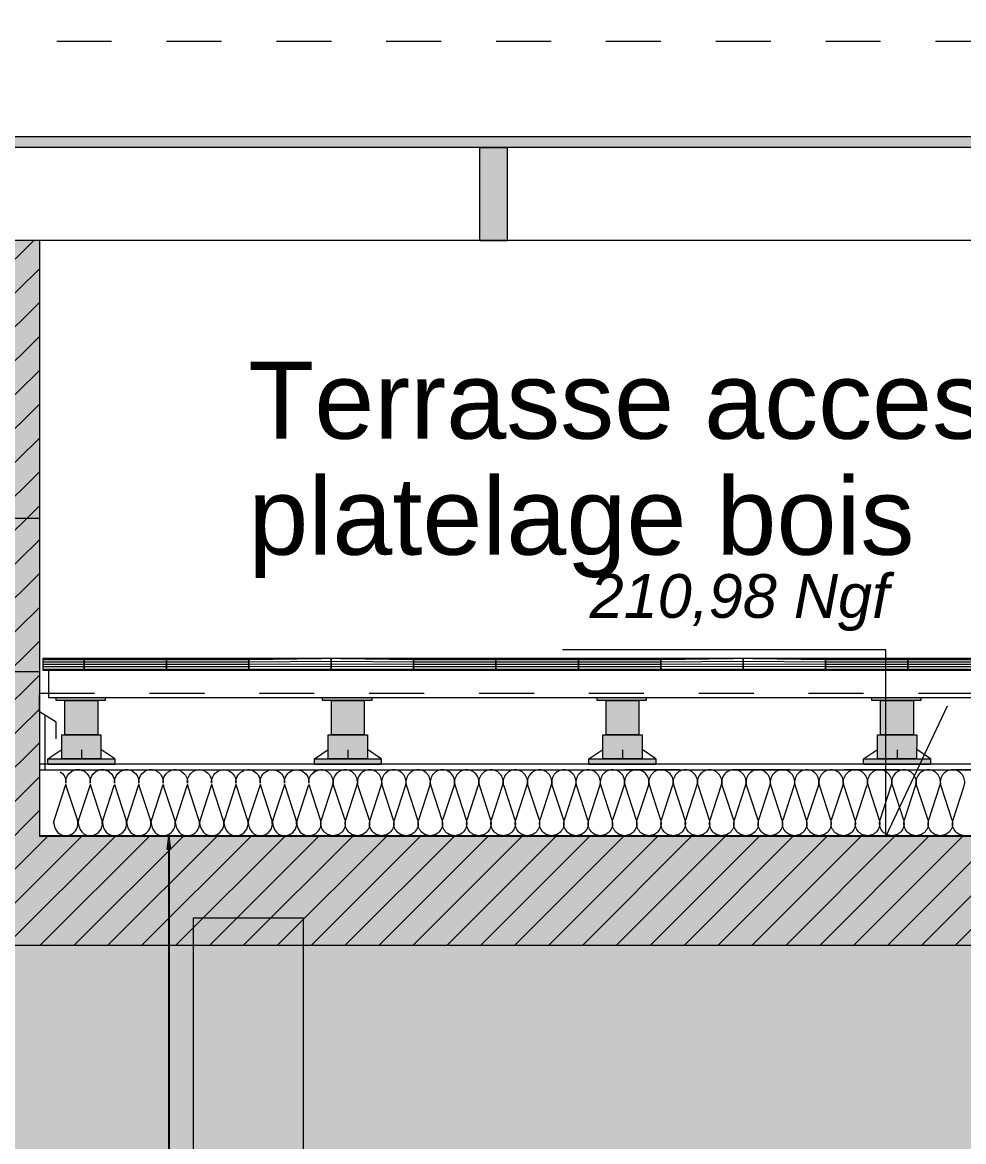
# Model space of a CAD drawing. Header units: metres. Extents: x 1838950 to 1842843, y 5171318 to 5174224.
# Drawn here: x 1840985.474 to 1840987.188, y 5171431.524 to 5171433.564 of the extents above; entities that cross this region are included whole.
import ezdxf

# ---------------------------------------------------------------- set-up
doc = ezdxf.new("R2010")
doc.units = ezdxf.units.M
doc.header["$LTSCALE"] = 0.0254
doc.header["$PDMODE"] = 1
doc.header["$PDSIZE"] = -2
for name, pattern in [('AXES', [2, 1.25, -0.25, 0.25, -0.25]), ('CACHE', [0.375, 0.25, -0.125]), ('ISO-02', [0.75, 0.6, -0.15])]:
    doc.linetypes.add(name, pattern=pattern)
doc.layers.get('0').update_dxf_attribs({"lineweight": 18})
doc.layers.get('DEFPOINTS').update_dxf_attribs({"lineweight": 18})
for name, color, linetype, lineweight, true_color in [('01_cote_gen', 4, 'Continuous', 18, 0x00ffff), ('01_hach', 1, 'CACHE', 18, 0xff0000), ('01_texte', 230, 'Continuous', 18, 0xff007f), ('01_tram_axes', 1, 'AXES', 18, 0xff0000)]:
    doc.layers.add(name, color=color, linetype=linetype, lineweight=lineweight, true_color=true_color)
for name, color, linetype, lineweight in [('01_murs_coup', 7, 'Continuous', 18), ('B BATI-GO-coupÈ_Hatch', 7, 'Continuous', 5), ('B BATI-GO-coupé', 7, 'Continuous', 35), ('B BATI-GO-vu', 7, 'Continuous', 5), ('B BATI-isolation', 7, 'Continuous', 5), ('B GÈnÈral_Hatch', 7, 'Continuous', 5), ('B Général', 7, 'Continuous', 5), ('B-BATI _ GO coupé', 7, 'Continuous', 35), ('B-BATI _ terrasses', 7, 'Continuous', 18), ('B-BATI _ terrasses_Hatch', 7, 'Continuous', 5), ('C ANNOTATIONS-cotation', 7, 'Continuous', 5), ('C ANNOTATIONS-texte', 7, 'Continuous', 5), ('Général', 7, 'Continuous', 5)]:
    doc.layers.add(name, color=color, linetype=linetype, lineweight=lineweight)
doc.styles.add('Arial', font='arial.ttf')
doc.styles.add('Arial (italic)', font='')
doc.styles.get('Arial (italic)').set_extended_font_data('Arial', italic=True)
doc.dimstyles.new('100é', dxfattribs={"dimtxt": 302.065972222221, "dimasz": 0.0001240234375, "dimexe": 0, "dimexo": 2.499999999999999e-06, "dimgap": 1e-07, "dimtad": 1, "dimzin": 3, "dimtxsty": 'Arial', "dimblk": 'VW_FILLEDARROW-2', "dimblk1": 'VW_FILLEDARROW-2', "dimblk2": 'VW_FILLEDARROW-2', "dimcen": 0, "dimdle": 1e-06, "dimazin": 0, "dimtfac": 1, "dimtix": 1, "dimtmove": 0, "dimatfit": 0, "dimldrblk": 'VW_FILLEDARROW-2', "dimfxl": 1, "dimfrac": 2, "dimtolj": 1, "dimtzin": 3, "dimarcsym": 0})
doc.dimstyles.new('EXE-COT-33', dxfattribs={"dimtxt": 302.065972222221, "dimasz": 0.00013797607421875, "dimexe": 1e-08, "dimexo": 8e-09, "dimgap": 5e-08, "dimtad": 1, "dimzin": 3, "dimtxsty": 'Arial', "dimblk": 'VW_FILLEDARROW-1', "dimblk1": 'VW_FILLEDARROW-1', "dimblk2": 'VW_FILLEDARROW-1', "dimcen": 0, "dimazin": 0, "dimtfac": 1, "dimtix": 1, "dimtmove": 0, "dimatfit": 0, "dimldrblk": 'VW_FILLEDARROW-1', "dimfxl": 1, "dimfrac": 2, "dimtolj": 1, "dimtzin": 3, "dimarcsym": 0})
pattern_1 = [(0, (0.005291666661738418, -0.00705555555637693), (0.003527777774492279, -0.004409722221811535), [])]

# ---------------------------------------------------------------- blocks, each defined once
blk = doc.blocks.new('Groupe-397-1-4')
at = {"layer": 'B Général', "linetype": 'Continuous', "lineweight": 0, "true_color": 0x808080}
blk.add_hatch(color=8, dxfattribs=at).paths.add_polyline_path([(77.58484212868782, -58.64995336934717), (84.18487662373452, -58.64995336934717), (84.18487662373452, -58.66995336934718), (77.58484212868782, -58.66995336934718)])
at = {"layer": 'B Général', "linetype": 'Continuous', "lineweight": 0, "true_color": 0xaaaaaa}
blk.add_hatch(color=253, dxfattribs=at).paths.add_polyline_path([(81.98618724996288, -58.66996028593204), (82.03618724996288, -58.66996028593204), (82.03618724996288, -58.83996028593204), (81.98618724996288, -58.83996028593204)])
at = {"layer": 'B Général', "color": 7, "linetype": 'Continuous', "lineweight": 5, "flags": 128}
for points in [[(77.58484212868782, -58.64995336934717), (84.18487662373452, -58.64995336934717), (84.18487662373452, -58.66995336934718), (77.58484212868782, -58.66995336934718)], [(81.98618724996288, -58.66996028593204), (82.03618724996288, -58.66996028593204), (82.03618724996288, -58.83996028593204), (81.98618724996288, -58.83996028593204)]]:
    blk.add_lwpolyline(points, close=True, dxfattribs=at)
blk = doc.blocks.new('VW_FILLEDARROW-2')
at = {"linetype": 'Continuous', "lineweight": 0, "transparency": 16777216}
blk.add_hatch(color=0, dxfattribs=at).paths.add_polyline_path([(-1, 0.1227845609029044), (0, 0), (-1, -0.1227845609029047)])
at = {"color": 0, "lineweight": 20, "transparency": 16777216, "flags": 128}
blk.add_lwpolyline([(-1, 0.1227845609029044), (0, 0), (-1, -0.1227845609029047)], close=True, dxfattribs=at)
blk = doc.blocks.new('*D1676')
at = {"layer": 'C ANNOTATIONS-cotation', "color": 0, "linetype": 'Continuous', "lineweight": -2, "transparency": 16777216}
for p, q in [((1840987.045744861, 5171432.081215637), (1840985.740898739, 5171432.081215637)), ((1840985.740898739, 5171432.05641095), (1840985.740898739, 5171429.226756653)), ((1840986.920896238, 5171429.201951966), (1840985.740898739, 5171429.201951966))]:
    blk.add_line(p, q, dxfattribs=at)
at = {"layer": 'DEFPOINTS', "color": 0, "linetype": 'Continuous', "transparency": 16777216}
for p in [(1840987.045747361, 5171432.081215637), (1840985.740898739, 5171429.201951966), (1840986.920898738, 5171429.201951966)]:
    blk.add_point(p, dxfattribs=at)
at = {"layer": 'C ANNOTATIONS-cotation', "color": 0, "linetype": 'Continuous', "lineweight": -2, "transparency": 16777216, "xscale": 0.0248046875, "yscale": 0.0248046875, "zscale": 0.0248046875}
for p, rotation in [((1840985.740898739, 5171432.081215637), 90), ((1840985.740898739, 5171429.201951966), 270)]:
    blk.add_blockref('VW_FILLEDARROW-2', p, dxfattribs=dict(at, rotation=rotation))
at = {"layer": 'C ANNOTATIONS-cotation', "color": 0, "linetype": 'Continuous', "lineweight": 5, "transparency": 16777216, "insert": (1840985.674542531, 5171430.6415838), "char_height": 0.09377775410353535, "attachment_point": 5, "rotation": 90, "style": 'Arial'}
blk.add_mtext('\\A1;2,88', dxfattribs=at)
blk = doc.blocks.new('Groupe-869-1-4')
at = {"layer": 'B-BATI _ terrasses_Hatch', "linetype": 'Continuous', "lineweight": 0, "true_color": 0xffffff}
for points in [[(82.69991006202787, -59.67235216697661), (82.78936522702575, -59.67235216697661), (82.78936522702575, -59.67739109161886), (82.69991006202787, -59.67739109161886), (82.69991006202787, -59.67235216697661)], [(82.7159891964434, -59.67739109161886), (82.77562597310863, -59.67739109161886), (82.77562597310919, -59.74003777000142), (82.71598919644393, -59.74003777000142), (82.7159891964434, -59.67739109161886)], [(82.71002550118465, -59.74003777000142), (82.78155391537544, -59.74003777000142), (82.7815181978108, -59.78405751194523), (82.70999026992516, -59.78405751194523), (82.71002550118465, -59.74003777000142)], [(82.68499487681721, -59.78405751194524), (82.80662029273587, -59.78405751194524), (82.80662029273587, -59.79413536123685), (82.68499487681727, -59.79413536123685), (82.68499487681721, -59.78405751194524)]]:
    blk.add_hatch(color=7, dxfattribs=at).paths.add_polyline_path(points)
at = {"layer": 'B-BATI _ GO coupé', "lineweight": 5}
for p, q in [((82.68499487681721, -59.78405751194523), (82.71000169253058, -59.76705824541496)), ((82.74579602582625, -59.76770649833078), (82.74580758477654, -59.78345394275521)), ((82.80662029276556, -59.78405751194523), (82.78156534527771, -59.76710757090393))]:
    blk.add_line(p, q, dxfattribs=at)
at = {"layer": 'B-BATI _ terrasses', "color": 7, "lineweight": 5, "flags": 128}
for points in [[(82.69991006202787, -59.67235216697661), (82.78936522702575, -59.67235216697661), (82.78936522702575, -59.67739109161886), (82.69991006202787, -59.67739109161886)], [(82.7159891964434, -59.67739109161886), (82.77562597310863, -59.67739109161886), (82.77562597310916, -59.74003777000142), (82.71598919644393, -59.74003777000142)], [(82.71002550118463, -59.74003777000142), (82.78155391537544, -59.74003777000142), (82.7815181978108, -59.78405751194523), (82.70999026992516, -59.78405751194523)], [(82.68499487681721, -59.78405751194523), (82.80662029273587, -59.78405751194523), (82.80662029273587, -59.79413536123684), (82.68499487681727, -59.79413536123684)]]:
    blk.add_lwpolyline(points, close=True, dxfattribs=at)
blk = doc.blocks.new('Groupe-870-1-4')
at = {"layer": 'B-BATI _ terrasses_Hatch', "linetype": 'Continuous', "lineweight": 0, "true_color": 0xffffff}
for points in [[(82.19990240223974, -59.67235216697661), (82.28935756723766, -59.67235216697661), (82.28935756723766, -59.67739109161886), (82.19990240223974, -59.67739109161886), (82.19990240223974, -59.67235216697661)], [(82.21598153665525, -59.67739109161886), (82.27561831332048, -59.67739109161886), (82.27561831332102, -59.74003777000142), (82.21598153665578, -59.74003777000142), (82.21598153665525, -59.67739109161886)], [(82.21001784139654, -59.74003777000143), (82.28154625558733, -59.74003777000143), (82.28151053802269, -59.78405751194524), (82.20998261013706, -59.78405751194524), (82.21001784139654, -59.74003777000143)], [(82.18498721702909, -59.78405751194521), (82.30661263294775, -59.78405751194521), (82.30661263294775, -59.79413536123683), (82.18498721702915, -59.79413536123683), (82.18498721702909, -59.78405751194521)]]:
    blk.add_hatch(color=7, dxfattribs=at).paths.add_polyline_path(points)
at = {"layer": 'B-BATI _ GO coupé', "lineweight": 5}
for p, q in [((82.18498721702909, -59.78405751194523), (82.20999403274246, -59.76705824541496)), ((82.24578836603811, -59.76770649833078), (82.24579992498842, -59.78345394275521)), ((82.30661263297743, -59.78405751194523), (82.28155768548959, -59.76710757090393))]:
    blk.add_line(p, q, dxfattribs=at)
at = {"layer": 'B-BATI _ terrasses', "color": 7, "lineweight": 5, "flags": 128}
for points in [[(82.19990240223973, -59.67235216697661), (82.28935756723763, -59.67235216697661), (82.28935756723763, -59.67739109161886), (82.19990240223973, -59.67739109161886)], [(82.21598153665528, -59.67739109161886), (82.2756183133205, -59.67739109161886), (82.27561831332103, -59.74003777000142), (82.2159815366558, -59.74003777000142)], [(82.2100178413965, -59.74003777000142), (82.28154625558732, -59.74003777000142), (82.28151053802267, -59.78405751194523), (82.20998261013703, -59.78405751194523)], [(82.18498721702909, -59.78405751194523), (82.30661263294775, -59.78405751194523), (82.30661263294775, -59.79413536123684), (82.18498721702915, -59.79413536123684)]]:
    blk.add_lwpolyline(points, close=True, dxfattribs=at)
blk = doc.blocks.new('Groupe-871-1-4')
at = {"layer": 'B-BATI _ terrasses_Hatch', "linetype": 'Continuous', "lineweight": 0, "true_color": 0xffffff}
for points in [[(81.69989474245159, -59.67235216697661), (81.78934990744949, -59.67235216697661), (81.78934990744949, -59.67739109161886), (81.69989474245159, -59.67739109161886), (81.69989474245159, -59.67235216697661)], [(81.71597387686715, -59.67739109161886), (81.77561065353238, -59.67739109161886), (81.77561065353292, -59.74003777000142), (81.71597387686768, -59.74003777000142), (81.71597387686715, -59.67739109161886)], [(81.7100101816084, -59.74003777000142), (81.78153859579919, -59.74003777000142), (81.78150287823456, -59.78405751194523), (81.7099749503489, -59.78405751194523), (81.7100101816084, -59.74003777000142)], [(81.68497955724096, -59.78405751194524), (81.80660497315961, -59.78405751194524), (81.80660497315961, -59.79413536123685), (81.68497955724102, -59.79413536123685), (81.68497955724096, -59.78405751194524)]]:
    blk.add_hatch(color=7, dxfattribs=at).paths.add_polyline_path(points)
at = {"layer": 'B-BATI _ GO coupé', "lineweight": 5}
for p, q in [((81.68497955724096, -59.78405751194523), (81.70998637295433, -59.76705824541496)), ((81.74578070624999, -59.76770649833078), (81.7457922652003, -59.78345394275521)), ((81.8066049731893, -59.78405751194523), (81.78155002570146, -59.76710757090393))]:
    blk.add_line(p, q, dxfattribs=at)
at = {"layer": 'B-BATI _ terrasses', "color": 7, "lineweight": 5, "flags": 128}
for points in [[(81.6998947424516, -59.67235216697661), (81.7893499074495, -59.67235216697661), (81.7893499074495, -59.67739109161886), (81.6998947424516, -59.67739109161886)], [(81.71597387686715, -59.67739109161886), (81.77561065353238, -59.67739109161886), (81.77561065353291, -59.74003777000142), (81.71597387686768, -59.74003777000142)], [(81.71001018160838, -59.74003777000142), (81.78153859579918, -59.74003777000142), (81.78150287823455, -59.78405751194523), (81.7099749503489, -59.78405751194523)], [(81.68497955724096, -59.78405751194523), (81.80660497315961, -59.78405751194523), (81.80660497315961, -59.79413536123684), (81.68497955724102, -59.79413536123684)]]:
    blk.add_lwpolyline(points, close=True, dxfattribs=at)
blk = doc.blocks.new('Groupe-872-1-4')
at = {"layer": 'B-BATI _ terrasses_Hatch', "linetype": 'Continuous', "lineweight": 0, "true_color": 0xffffff}
for points in [[(81.21488708266341, -59.67235216697661), (81.3043422476613, -59.67235216697661), (81.3043422476613, -59.67739109161886), (81.21488708266341, -59.67739109161886), (81.21488708266341, -59.67235216697661)], [(81.23096621707896, -59.67739109161886), (81.29060299374417, -59.67739109161886), (81.2906029937447, -59.74003777000142), (81.23096621707947, -59.74003777000142), (81.23096621707896, -59.67739109161886)], [(81.22500252182019, -59.74003777000142), (81.29653093601098, -59.74003777000142), (81.29649521844635, -59.78405751194523), (81.22496729056068, -59.78405751194523), (81.22500252182019, -59.74003777000142)], [(81.19997189745277, -59.78405751194522), (81.3215973133714, -59.78405751194522), (81.3215973133714, -59.79413536123683), (81.19997189745281, -59.79413536123683), (81.19997189745277, -59.78405751194522)]]:
    blk.add_hatch(color=7, dxfattribs=at).paths.add_polyline_path(points)
at = {"layer": 'B-BATI _ GO coupé', "lineweight": 5}
for p, q in [((81.19997189745277, -59.78405751194523), (81.22497871316612, -59.76705824541496)), ((81.2607730464618, -59.76770649833078), (81.26078460541208, -59.78345394275521)), ((81.3215973134011, -59.78405751194523), (81.29654236591327, -59.76710757090393))]:
    blk.add_line(p, q, dxfattribs=at)
at = {"layer": 'B-BATI _ terrasses', "color": 7, "lineweight": 5, "flags": 128}
for points in [[(81.21488708266341, -59.67235216697661), (81.30434224766131, -59.67235216697661), (81.30434224766131, -59.67739109161886), (81.21488708266341, -59.67739109161886)], [(81.23096621707896, -59.67739109161886), (81.29060299374417, -59.67739109161886), (81.2906029937447, -59.74003777000142), (81.23096621707947, -59.74003777000142)], [(81.22500252182017, -59.74003777000142), (81.29653093601098, -59.74003777000142), (81.29649521844635, -59.78405751194523), (81.2249672905607, -59.78405751194523)], [(81.19997189745277, -59.78405751194523), (81.32159731337141, -59.78405751194523), (81.32159731337141, -59.79413536123684), (81.19997189745283, -59.79413536123684)]]:
    blk.add_lwpolyline(points, close=True, dxfattribs=at)
blk = doc.blocks.new('Groupe-973-1-4')
at = {"layer": 'B BATI-GO-coupÈ_Hatch', "linetype": 'Continuous', "lineweight": 0, "true_color": 0xffffff}
blk.add_hatch(color=7, dxfattribs=at).paths.add_polyline_path([(84.96607381249257, -60.4224073939075), (84.26488626994542, -60.42304670268169), (84.26488626994542, -60.12431911273919), (76.14487977601026, -60.12368290770977), (76.14487977601026, -57.05186553712178), (76.31484213000094, -57.05186553712178), (76.31484213000094, -59.92368290770985), (81.02472797994426, -59.92368290770985), (81.02472709874834, -58.83867728997307), (81.18472779269138, -58.83867728997307), (81.18472867388732, -59.92368290770985), (84.18484862324316, -59.92368290770985), (84.18484862324316, -59.92241049764684), (84.36067697003793, -59.92241049764684), (84.36067836861935, -59.65135215309755), (84.48067553221905, -59.65135215309755), (84.48067413361645, -59.92241049764684), (84.88485511730855, -59.92241049764684), (84.8848551173085, -59.92368290770926), (90.42484219807066, -59.92368290770025), (90.42484205540272, -60.37368445955434), (84.96607366982467, -60.37368135581871), (84.96607381249257, -60.4224073939075)])
at = {"layer": 'B BATI-GO-coupé', "linetype": 'Continuous', "lineweight": 5}
h = blk.add_hatch(dxfattribs=at)
h.set_pattern_fill('45_0_15_52', style=0, pattern_type=2)
h.set_pattern_definition([(45, (0, 0), (0.03527777774492279, -0.02645833334565396), [])])
h.paths.add_polyline_path([(84.96607381249257, -60.42240739390749), (84.26488626994544, -60.42304670268168), (84.26488626994544, -60.12431911273919), (76.14487977601027, -60.12368290770976), (76.14487977601027, -57.05186553712178), (76.31484213000095, -57.05186553712178), (76.31484213000095, -59.92368290770985), (81.02472797994426, -59.92368290770985), (81.02472709874834, -58.83867728997307), (81.18472779269138, -58.83867728997306), (81.18472867388734, -59.92368290770985), (84.18484862324316, -59.92368290770985), (84.18484862324316, -59.92241049764684), (84.36067697003793, -59.92241049764684), (84.36067836861935, -59.65135215309754), (84.48067553221905, -59.65135215309754), (84.48067413361647, -59.92241049764684), (84.88485511730855, -59.92241049764684), (84.88485511730853, -59.92368290770924), (90.42484219807066, -59.92368290770024), (90.42484205540272, -60.37368445955434), (84.96607366982467, -60.37368135581871)])
at = {"layer": 'B Général', "linetype": 'Continuous', "lineweight": 5, "true_color": 0x808080}
h = blk.add_hatch(dxfattribs=at)
h.set_pattern_fill('BOIS FIL HOR', color=8, style=0, pattern_type=2)
h.set_pattern_definition(pattern_1)
h.paths.add_polyline_path([(81.26567587894861, -59.6012245527748), (81.19067587894864, -59.6012245527748), (81.19067587894862, -59.6222245527748), (81.26567587894861, -59.6222245527748)])
h = blk.add_hatch(dxfattribs=at)
h.set_pattern_fill('BOIS FIL HOR', color=8, style=0, pattern_type=2)
h.set_pattern_definition(pattern_1)
h.paths.add_polyline_path([(81.41567587894859, -59.6012245527748), (81.26567587894861, -59.6012245527748), (81.26567587894858, -59.6222245527748), (81.41567587894859, -59.6222245527748)])
h = blk.add_hatch(dxfattribs=at)
h.set_pattern_fill('BOIS FIL HOR', color=8, style=0, pattern_type=2)
h.set_pattern_definition(pattern_1)
h.paths.add_polyline_path([(81.5656758789486, -59.6012245527748), (81.41567587894859, -59.6012245527748), (81.41567587894859, -59.6222245527748), (81.5656758789486, -59.6222245527748)])
h = blk.add_hatch(dxfattribs=at)
h.set_pattern_fill('BOIS FIL HOR', color=8, style=0, pattern_type=2)
h.set_pattern_definition(pattern_1)
h.paths.add_polyline_path([(81.71567587894856, -59.6012245527748), (81.5656758789486, -59.6012245527748), (81.56567587894857, -59.6222245527748), (81.71567587894856, -59.6222245527748)])
h = blk.add_hatch(dxfattribs=at)
h.set_pattern_fill('BOIS FIL HOR', color=8, style=0, pattern_type=2)
h.set_pattern_definition(pattern_1)
h.paths.add_polyline_path([(81.86567587894854, -59.6012245527748), (81.71567587894856, -59.6012245527748), (81.71567587894853, -59.6222245527748), (81.86567587894854, -59.6222245527748)])
h = blk.add_hatch(dxfattribs=at)
h.set_pattern_fill('BOIS FIL HOR', color=8, style=0, pattern_type=2)
h.set_pattern_definition(pattern_1)
h.paths.add_polyline_path([(82.0156758789485, -59.6012245527748), (81.86567587894854, -59.6012245527748), (81.86567587894851, -59.6222245527748), (82.0156758789485, -59.6222245527748)])
h = blk.add_hatch(dxfattribs=at)
h.set_pattern_fill('BOIS FIL HOR', color=8, style=0, pattern_type=2)
h.set_pattern_definition(pattern_1)
h.paths.add_polyline_path([(82.16567587894848, -59.6012245527748), (82.0156758789485, -59.6012245527748), (82.01567587894847, -59.6222245527748), (82.16567587894848, -59.6222245527748)])
h = blk.add_hatch(dxfattribs=at)
h.set_pattern_fill('BOIS FIL HOR', color=8, style=0, pattern_type=2)
h.set_pattern_definition(pattern_1)
h.paths.add_polyline_path([(82.31567587894847, -59.6012245527748), (82.16567587894848, -59.6012245527748), (82.16567587894848, -59.6222245527748), (82.31567587894847, -59.6222245527748)])
h = blk.add_hatch(dxfattribs=at)
h.set_pattern_fill('BOIS FIL HOR', color=8, style=0, pattern_type=2)
h.set_pattern_definition(pattern_1)
h.paths.add_polyline_path([(82.46567587894845, -59.6012245527748), (82.31567587894847, -59.6012245527748), (82.31567587894844, -59.6222245527748), (82.46567587894845, -59.6222245527748)])
h = blk.add_hatch(dxfattribs=at)
h.set_pattern_fill('BOIS FIL HOR', color=8, style=0, pattern_type=2)
h.set_pattern_definition(pattern_1)
h.paths.add_polyline_path([(82.61567587894841, -59.6012245527748), (82.46567587894845, -59.6012245527748), (82.46567587894842, -59.6222245527748), (82.61567587894841, -59.6222245527748)])
h = blk.add_hatch(dxfattribs=at)
h.set_pattern_fill('BOIS FIL HOR', color=8, style=0, pattern_type=2)
h.set_pattern_definition(pattern_1)
h.paths.add_polyline_path([(82.76567587894841, -59.6012245527748), (82.61567587894841, -59.6012245527748), (82.61567587894841, -59.6222245527748), (82.76567587894841, -59.6222245527748)])
h = blk.add_hatch(dxfattribs=at)
h.set_pattern_fill('BOIS FIL HOR', color=8, style=0, pattern_type=2)
h.set_pattern_definition(pattern_1)
h.paths.add_polyline_path([(82.91567587894839, -59.6012245527748), (82.76567587894841, -59.6012245527748), (82.76567587894839, -59.6222245527748), (82.91567587894839, -59.6222245527748)])
at = {"layer": 'B BATI-GO-coupé', "linetype": 'Continuous', "lineweight": 5, "flags": 128}
blk.add_lwpolyline([(84.96607381249257, -60.42240739390749), (84.26488626994544, -60.42304670268168), (84.26488626994544, -60.12431911273919), (76.14487977601027, -60.12368290770976), (76.14487977601027, -57.05186553712178), (76.31484213000095, -57.05186553712178), (76.31484213000095, -59.92368290770985), (81.02472797994426, -59.92368290770985), (81.02472709874834, -58.83867728997307), (81.18472779269138, -58.83867728997306), (81.18472867388734, -59.92368290770985), (84.18484862324316, -59.92368290770985), (84.18484862324316, -59.92241049764684), (84.36067697003793, -59.92241049764684), (84.36067836861935, -59.65135215309754), (84.48067553221905, -59.65135215309754), (84.48067413361647, -59.92241049764684), (84.88485511730855, -59.92241049764684), (84.88485511730853, -59.92368290770924), (90.42484219807066, -59.92368290770024), (90.42484205540272, -60.37368445955434), (84.96607366982467, -60.37368135581871)], close=True, dxfattribs=at)
at = {"layer": 'B BATI-GO-vu'}
blk.add_line((77.58649966137408, -58.83868095928408), (84.1847341334674, -58.83868095928408), dxfattribs=at)
at = {"layer": 'B BATI-GO-vu', "color": 7, "linetype": 'Continuous', "lineweight": 13, "flags": 128}
blk.add_lwpolyline([(84.3606839022467, -59.79380198317892), (81.18472728565078, -59.79380198319731), (81.18472728565078, -59.80380198317891), (84.3606839022467, -59.80380198316058)], close=True, dxfattribs=at)
at = {"layer": 'B BATI-isolation', "color": 7, "linetype": 'Continuous', "lineweight": 5, "flags": 128}
blk.add_lwpolyline([(81.1846783363083, -59.70386121381432), (81.18467833631507, -59.80386121381432), (81.1946783363083, -59.80386121374552), (81.19467833630154, -59.70386121381432)], dxfattribs=at)
at = {"layer": 'B Général', "color": 7, "linetype": 'ISO-02', "lineweight": 5}
for p, q in [((84.35043996770732, -59.80380750478528), (82.21296968629916, -59.80380750478528)), ((84.3946634907712, -59.92380750478527), (82.21296968629916, -59.92380750478527))]:
    blk.add_line(p, q, dxfattribs=at)
at = {"layer": 'B Général', "lineweight": 5, "flags": 128}
for points in [[(81.26567587894861, -59.6012245527748), (81.19067587894864, -59.6012245527748), (81.19067587894862, -59.6222245527748), (81.26567587894861, -59.6222245527748)], [(81.41567587894859, -59.6012245527748), (81.26567587894861, -59.6012245527748), (81.26567587894858, -59.6222245527748), (81.41567587894859, -59.6222245527748)], [(81.5656758789486, -59.6012245527748), (81.41567587894859, -59.6012245527748), (81.41567587894859, -59.6222245527748), (81.5656758789486, -59.6222245527748)], [(81.71567587894856, -59.6012245527748), (81.5656758789486, -59.6012245527748), (81.56567587894857, -59.6222245527748), (81.71567587894856, -59.6222245527748)], [(81.86567587894854, -59.6012245527748), (81.71567587894856, -59.6012245527748), (81.71567587894853, -59.6222245527748), (81.86567587894854, -59.6222245527748)], [(82.0156758789485, -59.6012245527748), (81.86567587894854, -59.6012245527748), (81.86567587894851, -59.6222245527748), (82.0156758789485, -59.6222245527748)], [(82.16567587894848, -59.6012245527748), (82.0156758789485, -59.6012245527748), (82.01567587894847, -59.6222245527748), (82.16567587894848, -59.6222245527748)], [(82.31567587894847, -59.6012245527748), (82.16567587894848, -59.6012245527748), (82.16567587894848, -59.6222245527748), (82.31567587894847, -59.6222245527748)], [(82.46567587894845, -59.6012245527748), (82.31567587894847, -59.6012245527748), (82.31567587894844, -59.6222245527748), (82.46567587894845, -59.6222245527748)], [(82.61567587894841, -59.6012245527748), (82.46567587894845, -59.6012245527748), (82.46567587894842, -59.6222245527748), (82.61567587894841, -59.6222245527748)], [(82.76567587894841, -59.6012245527748), (82.61567587894841, -59.6012245527748), (82.61567587894841, -59.6222245527748), (82.76567587894841, -59.6222245527748)], [(82.91567587894839, -59.6012245527748), (82.76567587894841, -59.6012245527748), (82.76567587894839, -59.6222245527748), (82.91567587894839, -59.6222245527748)], [(84.32466932369736, -59.6222245527748), (81.20087866243365, -59.6222245527748), (81.20087866243365, -59.67235216697661), (84.32466932369692, -59.67235216697661)]]:
    blk.add_lwpolyline(points, close=True, dxfattribs=at)
blk.add_lwpolyline([(81.2146662304529, -59.74711121217386), (81.21470648662806, -59.7171112151698), (81.18470648662806, -59.69810674795744), (81.18474808467565, -59.66710675105322)], dxfattribs=at)
at = {"layer": 'B Général', "color": 7, "linetype": 'Continuous', "lineweight": 5, "flags": 128}
for points in [[(81.22244872825905, -59.8073979203241, -0.2263442637385916), (81.23244805969041, -59.82372740702186)], [(81.23244805969041, -59.82372740702188, -0.2310485677469623), (81.24278268808185, -59.80718431890596)], [(81.26820996228416, -59.80831210037167, 0.3416022680551061), (81.24100729467715, -59.80859785525789)], [(81.26820996228425, -59.80831210037173, -0.2075791927386336), (81.27690511474175, -59.82372618051991)], [(81.27690511474178, -59.82372618051988, -0.211216801080445), (81.285848675681, -59.80812681161195)], [(81.31180586853317, -59.80785414001962, 0.3222031365743), (81.2858486756811, -59.80812681161188)], [(81.31180586853313, -59.80785414001961, -0.2167093948569564), (81.32112863780569, -59.82372618051996)], [(81.32112863780571, -59.82372618051986, -0.2208295538550362), (81.33073900202886, -59.80765525381157)], [(81.35535282943826, -59.80739669382208, 0.3020450591499133), (81.33073900202884, -59.8076552538116)], [(81.35535282943826, -59.80739669382208, -0.2263442637384913), (81.36535216086963, -59.82372618051986)], [(81.36535216086963, -59.82372618051986, -0.2310485677485966), (81.37568678926107, -59.80718309240395)], [(81.39884232945886, -59.80693985123169, 0.2809470607103876), (81.37568678926111, -59.80718309240392)], [(81.39884232945894, -59.80693985123174, -0.2365878567239823), (81.40957568393355, -59.82372618051988)], [(81.40957568393358, -59.82372618051993, -0.2420164237528394), (81.42070369131947, -59.80671020496824)], [(81.44226271465345, -59.80648373466948, 0.2586609269526772), (81.42070369131945, -59.80671020496825)], [(81.44226271465351, -59.80648373466952, -0.2475833179270324), (81.45379920699749, -59.82372618051988)], [(81.45379920699752, -59.82372618051993, -0.2539387536319774), (81.46580642045332, -59.80623641594799)], [(81.48559727277248, -59.80602851969181, 0.2348293487805268), (81.4658064204533, -59.80623641594799)], [(81.48559727277248, -59.80602851969181, -0.2595370942160413), (81.49802273006144, -59.82372618052005)], [(81.49802273006145, -59.82372618051989, -0.2671317648852211), (81.51102051710625, -59.80576145704941)], [(81.52882046337228, -59.80557447459255, 0.2089033814154486), (81.51102051710646, -59.80576145704931)], [(81.52882046337234, -59.80557447459257, -0.2727666507673462), (81.54224625312534, -59.82372618051997)], [(81.54224625312534, -59.82372618051994, -0.2821288325745644), (81.55638877513591, -59.80528487873727)], [(81.57188949259547, -59.80512204890672, 0.1799571518717196), (81.55638877513609, -59.8052848787372)], [(81.57188949259543, -59.8051220489067, -0.2878074909969155), (81.58646977618923, -59.82372618051994)], [(81.58646977618926, -59.82372618051989, -0.2999720808016344), (81.6019942034257, -59.80480580903116)], [(81.61472135155857, -59.80467211461483, -0.3057059105481221), (81.63069329925318, -59.82372618052)], [(81.6306932992532, -59.8237261805199, -0.3233566397969732), (81.64804977057523, -59.80432201076751)], [(81.65710307166205, -59.80422690888048, -0.3291678624904787), (81.67491682231712, -59.82372618051991)], [(81.67491682231712, -59.82372618051995, -0.3779807013339006), (81.69656154564093, -59.80381241086477)], [(82.2277108606275, -59.80380750478528, 0.5099803864653252), (82.20657644872975, -59.83294075018537), (82.22673351099324, -59.89467425938521, -0.5099803864650748), (82.20559909909554, -59.92380750478527, -0.5099803864654233), (82.18446468719777, -59.89467425938521), (82.2046217494613, -59.83294075018536, 0.5099803864651191), (82.18348733756355, -59.80380750478528, 0.5099803864649128), (82.16235292566583, -59.83294075018536), (82.18250998792934, -59.8946742593852, -0.5099803864651191), (82.1613755760316, -59.92380750478527, -0.5099803864651191), (82.14024116413385, -59.8946742593852), (82.16039822639738, -59.83294075018537, 0.5099803864648489), (82.13926381449963, -59.80380750478528, 0.5099803864647509), (82.1181294026019, -59.83294075018537), (82.1382864648654, -59.8946742593852, -0.5099803864651191), (82.11715205296767, -59.92380750478527, -0.5099803864651191), (82.09601764106992, -59.8946742593852), (82.11617470333344, -59.83294075018537, 0.5099803864648489), (82.0950402914357, -59.80380750478528, 0.5099803864647509), (82.07390587953795, -59.83294075018537), (82.09406294180147, -59.8946742593852, -0.5099803864651191), (82.07292852990373, -59.92380750478527, -0.5099803864651191), (82.05179411800599, -59.8946742593852), (82.07195118026952, -59.83294075018534, 0.509980386465345), (82.05081676837179, -59.80380750478528, 0.5099803864653892), (82.02968235647405, -59.83294075018534), (82.04983941873756, -59.89467425938521, -0.5099803864653892), (82.02870500683983, -59.92380750478527, -0.5099803864653892), (82.00757059494208, -59.89467425938521), (82.0277276572056, -59.83294075018534, 0.5099803864653892), (82.00659324530785, -59.80380750478528, 0.5099803864653892), (81.9854588334101, -59.83294075018534), (82.00561589567363, -59.89467425938521, -0.5099803864653892), (81.9844814837759, -59.92380750478527, -0.5099803864653892), (81.96334707187815, -59.89467425938521), (81.98350413414167, -59.83294075018534, 0.5099803864653892), (81.96236972224392, -59.80380750478528, 0.5099803864653892), (81.94123531034617, -59.83294075018534), (81.9613923726097, -59.89467425938521, -0.5099803864653892), (81.94025796071196, -59.92380750478527, -0.5099803864653892), (81.91912354881421, -59.89467425938521), (81.93928061107773, -59.83294075018534, 0.5099803864653892), (81.91814619917999, -59.80380750478528, 0.5099803864653892), (81.89701178728224, -59.83294075018534), (81.91716884954576, -59.89467425938521, -0.5099803864653892), (81.89603443764801, -59.92380750478527, -0.509980386465345), (81.87490002575029, -59.89467425938522), (81.89505708801383, -59.83294075018537, 0.5099803864648489), (81.87392267611608, -59.80380750478528, 0.5099803864647509), (81.85278826421833, -59.83294075018537), (81.87294532648185, -59.8946742593852, -0.5099803864651191), (81.85181091458412, -59.92380750478527, -0.5099803864651191), (81.83067650268637, -59.8946742593852), (81.8508335649499, -59.83294075018537, 0.5099803864648489), (81.82969915305215, -59.80380750478528, 0.5099803864647509), (81.8085647411544, -59.83294075018537), (81.82872180341792, -59.8946742593852, -0.5099803864651191), (81.80758739152019, -59.92380750478527, -0.5099803864651191), (81.78645297962244, -59.8946742593852), (81.80661004188596, -59.83294075018537, 0.5099803864648489), (81.78547562998821, -59.80380750478528, 0.5099803864647509), (81.76434121809046, -59.83294075018537), (81.78449828035399, -59.8946742593852, -0.5099803864651191), (81.76336386845625, -59.92380750478527, -0.5099803864651191), (81.7422294565585, -59.8946742593852), (81.76238651882203, -59.83294075018537, 0.5099803864648489), (81.74125210692428, -59.80380750478528, 0.5099803864647509), (81.72011769502653, -59.83294075018537), (81.74027475729007, -59.89467425938522, -0.5099803864647169), (81.71914034539235, -59.92380750478527, -0.5099803864653892), (81.6980059334946, -59.89467425938521), (81.71816299575812, -59.83294075018534, 0.5099803864653892), (81.69702858386037, -59.80380750478528, 0.1867218601589119), (81.68233638841694, -59.80949241770173), (81.68228740952077, -59.80953699494034)], [(82.75839313740589, -59.80380750478528, 0.5099803864650109), (82.73725872550816, -59.83294075018534), (82.75741578777168, -59.89467425938521, -0.5099803864654233), (82.73628137587393, -59.92380750478527, -0.5099803864659637), (82.71514696397618, -59.89467425938521), (82.73530402623973, -59.83294075018536, 0.5099803864656934), (82.71416961434197, -59.80380750478528, 0.509980386465217), (82.69303520244422, -59.83294075018536), (82.71319226470774, -59.89467425938521, -0.5099803864657914), (82.69205785280998, -59.92380750478527, -0.5099803864651729), (82.67092344091228, -59.89467425938521), (82.69108050317578, -59.83294075018536, 0.5099803864651191), (82.66994609127804, -59.80380750478528, 0.509980386465217), (82.64881167938029, -59.83294075018536), (82.6689687416438, -59.89467425938521, -0.5099803864650748), (82.64783432974608, -59.92380750478527, -0.5099803864654233), (82.62669991784833, -59.89467425938521), (82.64685698011185, -59.83294075018536, 0.5099803864651191), (82.6257225682141, -59.80380750478528, 0.5099803864654233), (82.60458815631634, -59.83294075018536), (82.62474521857989, -59.89467425938521, -0.5099803864657914), (82.60361080668213, -59.92380750478527, -0.5099803864642745), (82.58247639478441, -59.89467425938521), (82.60263345704793, -59.83294075018536, 0.5099803864642745), (82.5814990451502, -59.80380750478528, 0.509980386465217), (82.56036463325245, -59.83294075018536), (82.58052169551596, -59.89467425938521, -0.5099803864650748), (82.55938728361824, -59.92380750478527, -0.5099803864654233), (82.53825287172049, -59.89467425938521), (82.55840993398401, -59.83294075018536, 0.5099803864651191), (82.53727552208626, -59.80380750478528, 0.5099803864654233), (82.5161411101885, -59.83294075018536), (82.53629817245205, -59.89467425938521, -0.5099803864657914), (82.51516376055429, -59.92380750478527, -0.5099803864651191), (82.49402934865655, -59.89467425938521), (82.51418641092008, -59.83294075018536, 0.5099803864651531), (82.49305199902231, -59.80380750478528, 0.5099803864705474), (82.4719175871246, -59.83294075018536), (82.4920746493881, -59.89467425938521, -0.5099803864654233), (82.47094023749035, -59.92380750478527, -0.5099803864651191), (82.44980582559262, -59.89467425938521), (82.46996288785611, -59.83294075018536, 0.5099803864651729), (82.44882847595841, -59.80380750478528, 0.5099803864654233), (82.42769406406065, -59.83294075018536), (82.44785112632417, -59.89467425938521, -0.5099803864650109), (82.42671671442643, -59.92380750478527, -0.5099803864654532), (82.40558230252871, -59.89467425938521), (82.42573936479224, -59.83294075018536, 0.5099803864651531), (82.40460495289447, -59.80380750478528, 0.5099803864705474), (82.38347054099675, -59.83294075018536), (82.40362760326026, -59.89467425938521, -0.5099803864654233), (82.38249319136251, -59.92380750478527, -0.5099803864651191), (82.36135877946478, -59.89467425938521), (82.38151584172827, -59.83294075018536, 0.5099803864651729), (82.36038142983057, -59.80380750478528, 0.5099803864654233), (82.3392470179328, -59.83294075018536), (82.35940408019633, -59.89467425938521, -0.5099803864654233), (82.33826966829858, -59.92380750478527, -0.5099803864659637), (82.31713525640083, -59.89467425938521), (82.33729231866438, -59.83294075018536, 0.5099803864656934), (82.31615790676662, -59.80380750478528, 0.509980386465217), (82.29502349486887, -59.83294075018536), (82.3151805571324, -59.89467425938521, -0.5099803864657914), (82.29404614523463, -59.92380750478527, -0.5099803864651729), (82.27291173333693, -59.89467425938521), (82.29306879560042, -59.83294075018536, 0.5099803864651191), (82.27193438370269, -59.80380750478528, 0.509980386465217), (82.25079997180494, -59.83294075018536), (82.27095703406845, -59.89467425938521, -0.5099803864647067), (82.24982262217073, -59.92380750478527, -0.5099803864653892), (82.22868821027299, -59.89467425938521), (82.24884527253654, -59.83294075018537, 0.5099803864656295), (82.22771086063877, -59.80380750478528, 0.1867218601589119), (82.21301866519532, -59.80949241770173), (82.21296968629916, -59.80953699494034)], [(82.8689519450657, -59.92380750478527, -0.5099803864651191), (82.84781753316797, -59.89467425938521), (82.86797459543148, -59.83294075018536, 0.5099803864651729), (82.84684018353376, -59.80380750478528, 0.5099803864654233), (82.825705771636, -59.83294075018536), (82.84586283389952, -59.89467425938521, -0.5099803864654233), (82.82472842200177, -59.92380750478527, -0.5099803864659637), (82.80359401010402, -59.89467425938521), (82.82375107236757, -59.83294075018536, 0.5099803864656934), (82.80261666046981, -59.80380750478528, 0.509980386465217), (82.78148224857206, -59.83294075018536), (82.80163931083558, -59.89467425938521, -0.5099803864657914), (82.78050489893782, -59.92380750478527, -0.5099803864651729), (82.75937048704012, -59.89467425938521), (82.77952754930362, -59.83294075018534, 0.5099803864654532), (82.75839313740589, -59.80380750478528)]]:
    blk.add_lwpolyline(points, format="xyb", dxfattribs=at)
for points in [[(81.21033629815845, -59.89926242085205, -0.05217851490615783), (81.21033629815847, -59.90389005555271, 0.3839952055373905), (81.23244805969044, -59.92380873128728, 0.3839952055393112), (81.25455982122239, -59.90389005555256, -0.05217851490615796), (81.25455982122236, -59.89926242085172, 0.05288452119168073), (81.25358247158819, -59.89467548588743), (81.2334254093246, -59.83294197668725, -0.0528845211981379), (81.23244805969041, -59.82835504172269, -0.05288452119756458), (81.23147071005623, -59.8329419766873), (81.2113136477926, -59.89467548588745, 0.05288452119177228), (81.21033629815845, -59.89926242085205)], [(81.2324480596904, -59.82372740702204, 0.05217851490268729), (81.23244805969041, -59.82835504172267, 0.05217851490013967), (81.23244805969041, -59.82372740702188)], [(81.25479335320979, -59.89926119435, -0.05217851490615017), (81.25479335320982, -59.90388882905071, 0.3839952055374664), (81.27690511474182, -59.92380750478527, 0.383995205540766), (81.29901687627373, -59.90388882905049, -0.05217851489965919), (81.29901687627373, -59.89926119434998, 0.05288452119798705), (81.2980395266395, -59.89467425938514), (81.27788246437589, -59.83294075018497, -0.05288452119000255), (81.27690511474177, -59.8283538152205, -0.05288452120177861), (81.27592776510753, -59.83294075018546), (81.25577070284396, -59.89467425938535, 0.0528845211946612), (81.25479335320979, -59.89926119435)], [(81.27690511474177, -59.82372618052003, 0.05217851489960407), (81.27690511474177, -59.82835381522047, 0.05217851490714434), (81.27690511474177, -59.82372618052005)], [(81.29901687627373, -59.89926119435003, -0.05217851490519591), (81.29901687627374, -59.90388882905071, 0.3839952055373905), (81.32112863780573, -59.92380750478527, 0.3839952055398899), (81.34324039933766, -59.9038888290505, -0.05217851490613686), (81.34324039933765, -59.89926119434985, 0.05288452119815117), (81.34226304970345, -59.89467425938517), (81.32210598743983, -59.83294075018497, -0.05288452119000255), (81.3211286378057, -59.8283538152205, -0.05288452120177861), (81.32015128817146, -59.83294075018546), (81.29999422590782, -59.89467425938557, 0.05288452118594469), (81.29901687627373, -59.89926119435)], [(81.3211286378057, -59.82372618052003, 0.05217851489960407), (81.3211286378057, -59.82835381522047, 0.05217851490714434), (81.3211286378057, -59.82372618052005)], [(81.34324039933766, -59.89926119435003, -0.05217851490519591), (81.34324039933767, -59.90388882905071, 0.3839952055373905), (81.36535216086966, -59.92380750478527, 0.3839952055393112), (81.3874639224016, -59.90388882905056, -0.05217851490613726), (81.38746392240157, -59.89926119434971, 0.0528845211927081), (81.38648657276741, -59.89467425938542), (81.36632951050382, -59.83294075018524, -0.05288452119812755), (81.36535216086962, -59.82835381522074, -0.05288452119760186), (81.36437481123544, -59.83294075018531), (81.34421774897179, -59.89467425938553, 0.05288452119116486), (81.34324039933766, -59.89926119435)], [(81.36535216086962, -59.82372618052003, 0.05217851490268729), (81.36535216086963, -59.82835381522066, 0.05217851490053586), (81.36535216086963, -59.82372618051988)], [(81.38746392240161, -59.89926119435005, -0.05217851489887971), (81.38746392240161, -59.90388882905071, 0.3839952055373709), (81.4095756839336, -59.92380750478527, 0.383995205540766), (81.43168744546549, -59.90388882905037, -0.05217851489710135), (81.43168744546549, -59.89926119434988, 0.05288452119414613), (81.4307100958313, -59.89467425938529), (81.41055303356778, -59.83294075018532, -0.05288452119981887), (81.40957568393354, -59.82835381522079, -0.05288452119452149), (81.40859833429936, -59.83294075018519), (81.38844127203582, -59.89467425938518, 0.05288452119811999), (81.3874639224016, -59.89926119434993)], [(81.40957568393357, -59.82372618052005, 0.05217851490649903), (81.40957568393357, -59.82835381522047, 0.05217851490092856), (81.40957568393357, -59.82372618052005)], [(81.4316874454655, -59.89926119435, -0.05217851490070659), (81.43168744546553, -59.90388882905071, 0.3839952055374664), (81.45379920699753, -59.92380750478527, 0.3839952055398899), (81.47591096852946, -59.9038888290505, -0.05217851490614264), (81.47591096852943, -59.89926119434973, 0.05288452119155494), (81.47493361889528, -59.89467425938542), (81.45477655663171, -59.83294075018532, -0.05288452119981887), (81.45379920699747, -59.82835381522079, -0.05288452119452149), (81.45282185736329, -59.83294075018519), (81.43266479509974, -59.89467425938521, 0.05288452119634549), (81.4316874454655, -59.89926119435)], [(81.4537992069975, -59.82372618052005, 0.05217851490649903), (81.4537992069975, -59.82835381522047, 0.05217851490092856), (81.4537992069975, -59.82372618052005)], [(81.47591096852946, -59.89926119435, -0.05217851490068402), (81.47591096852948, -59.90388882905069, 0.3839952055379127), (81.49802273006144, -59.92380750478527, 0.3839952055413458), (81.52013449159335, -59.90388882905042, -0.05217851489888347), (81.52013449159335, -59.89926119434985, 0.05288452119632837), (81.51915714195917, -59.89467425938529), (81.49900007969565, -59.83294075018532, -0.05288452119984673), (81.49802273006141, -59.82835381522078, -0.05288452119455054), (81.49704538042722, -59.83294075018524), (81.47688831816369, -59.89467425938519, 0.05288452119840446), (81.47591096852946, -59.89926119435)], [(81.49802273006144, -59.82372618052005, 0.05217851490649903), (81.49802273006144, -59.82835381522047, 0.05217851490092856), (81.49802273006144, -59.82372618052005)], [(81.52013449159338, -59.89926119435005, -0.05217851489887971), (81.52013449159338, -59.90388882905069, 0.3839952055379343), (81.5422462531254, -59.92380750478527, 0.3839952055411004), (81.56435801465727, -59.90388882905049, -0.05217851489965919), (81.56435801465727, -59.89926119434998, 0.05288452119798705), (81.56338066502306, -59.89467425938514), (81.54322360275948, -59.8329407501851, -0.05288452119107901), (81.54224625312533, -59.82835381522074, -0.05288452119221902), (81.54126890349113, -59.83294075018521), (81.52111184122751, -59.89467425938545, 0.05288452119172385), (81.52013449159337, -59.89926119434993)], [(81.54224625312534, -59.82372618051991, 0.05217851490323996), (81.54224625312534, -59.82835381522059, 0.05217851490456392), (81.54224625312534, -59.82372618051994)], [(81.56435801465727, -59.89926119435003, -0.05217851490519591), (81.56435801465729, -59.90388882905069, 0.3839952055379537), (81.5864697761893, -59.92380750478527, 0.3839952055437547), (81.6085815377212, -59.90388882905029, -0.05217851489182664), (81.6085815377212, -59.8992611943499, 0.0528845211981464), (81.607604188087, -59.89467425938517), (81.58744712582336, -59.83294075018491, -0.05288452118804998), (81.58646977618923, -59.82835381522062, -0.05288452119815024), (81.58549242655502, -59.83294075018537), (81.56533536429137, -59.89467425938557, 0.05288452118594469), (81.56435801465727, -59.89926119435)], [(81.58646977618925, -59.82372618052003, 0.05217851489960407), (81.58646977618925, -59.82835381522047, 0.05217851490714434), (81.58646977618925, -59.82372618052005)], [(81.60858153772121, -59.89926119435008, -0.05217851489527433), (81.60858153772121, -59.90388882905044, 0.3839952055410525), (81.63069329925322, -59.92380750478527, 0.3839952055387314), (81.65280506078514, -59.90388882905064, -0.05217851490317503), (81.65280506078514, -59.89926119434988, 0.05288452119810964), (81.65182771115094, -59.89467425938514), (81.63167064888735, -59.83294075018505, -0.05288452119181115), (81.63069329925318, -59.82835381522058, -0.05288452119798705), (81.62971594961896, -59.83294075018541), (81.60955888735539, -59.89467425938534, 0.05288452119823476), (81.60858153772121, -59.89926119435005)], [(81.63069329925317, -59.82372618052013, 0.05217851489896279), (81.63069329925318, -59.82835381522056, 0.05217851490520896), (81.63069329925318, -59.82372618052)], [(81.65280506078516, -59.89926119434999, -0.05217851490005027), (81.65280506078516, -59.90388882905076, 0.2869168985438892), (81.6673165518716, -59.92246806408451, 0.2869168985468484), (81.69037376707111, -59.91755520593087, 0.2869168985457991), (81.69605123421488, -59.89467425938535), (81.67589417195134, -59.83294075018537, -0.05288452119811999), (81.67491682231712, -59.82835381522062, -0.05288452119811229), (81.6739394726829, -59.83294075018536), (81.65378241041937, -59.89467425938519, 0.05288452119672628), (81.65280506078514, -59.89926119434988)], [(81.67491682231712, -59.82372618052, 0.05217851490456392), (81.67491682231712, -59.82835381522062, 0.05217851490456392), (81.67491682231712, -59.82372618052)]]:
    blk.add_lwpolyline(points, format="xyb", close=True, dxfattribs=at)
at = {"layer": 'B-BATI _ GO coupé', "color": 7}
for name in ['Groupe-872-1-4', 'Groupe-871-1-4', 'Groupe-870-1-4', 'Groupe-869-1-4']:
    blk.add_blockref(name, (0, 0), dxfattribs=at)
blk = doc.blocks.new('VW_FILLEDARROW-1')
at = {"linetype": 'Continuous', "lineweight": 0, "transparency": 16777216}
blk.add_hatch(color=0, dxfattribs=at).paths.add_polyline_path([(-1, 0.1227845609029045), (0, 0), (-1, -0.1227845609029047)])
at = {"color": 0, "lineweight": 20, "transparency": 16777216, "flags": 128}
blk.add_lwpolyline([(-1, 0.1227845609029045), (0, 0), (-1, -0.1227845609029047)], close=True, dxfattribs=at)
blk = doc.blocks.new('*D1291')
at = {"layer": '01_cote_gen', "color": 0, "lineweight": -2, "transparency": 16777216}
blk.add_line((80.98501775216292, -59.34526290339497), (81.18474180001449, -59.34526290339497), dxfattribs=at)
at = {"layer": 'DEFPOINTS', "color": 0, "transparency": 16777216}
for p in [(81.1848797760887, -59.34526290339497), (80.9848797760887, -59.77441923410857), (81.1848797760887, -59.77441923410857)]:
    blk.add_point(p, dxfattribs=at)
at = {"layer": '01_cote_gen', "color": 0, "lineweight": -2, "transparency": 16777216, "xscale": 0.00013797607421875, "yscale": 0.00013797607421875, "zscale": 0.00013797607421875, "rotation": 180}
blk.add_blockref('VW_FILLEDARROW-1', (80.9848797760887, -59.34526290339497), dxfattribs=at)
at = {"layer": '01_cote_gen', "color": 0, "lineweight": -2, "transparency": 16777216, "xscale": 0.00013797607421875, "yscale": 0.00013797607421875, "zscale": 0.00013797607421875}
blk.add_blockref('VW_FILLEDARROW-1', (81.1848797760887, -59.34526290339497), dxfattribs=at)
at = {"layer": '01_cote_gen', "color": 0, "lineweight": 5, "transparency": 16777216, "insert": (81.08487977608871, -59.26787598830419), "char_height": 0.083327061882049, "attachment_point": 5, "style": 'Arial'}
blk.add_mtext('\\A1;0', dxfattribs=at)
blk = doc.blocks.new('Groupe-974-1-4')
at = {"layer": '01_hach', "lineweight": 5}
blk.add_line((81.1848797760887, -59.66441923436057), (84.26595890802251, -59.66441923436057), dxfattribs=at)
at = {"layer": '01_murs_coup', "lineweight": 5}
for p, q in [((80.9848797760887, -59.62441923403848), (81.1848797760887, -59.62441923403848)), ((81.1848797760887, -59.62441923403848), (81.1848797760887, -59.92441923436057)), ((81.1848797760887, -59.92441923436057), (84.26595890802251, -59.92441923436057)), ((84.264886269583, -60.12368290771043), (76.30487977568345, -60.12368290771043))]:
    blk.add_line(p, q, dxfattribs=at)
at = {"layer": '01_texte', "lineweight": 5, "flags": 128}
blk.add_lwpolyline([(82.83684842219374, -59.68761932745817), (82.72541934205562, -59.92441923436057), (82.72541923993997, -59.58522240216782), (82.13662408202694, -59.58522263258435)], dxfattribs=at)
at = {"layer": '01_tram_axes', "lineweight": 5, "flags": 128}
blk.add_lwpolyline([(74.41592197260603, -58.47632677765767), (92.97322408973581, -58.47632677765767), (92.97322408973581, -61.36679748190981), (74.41592197260603, -61.36679748190981)], close=True, dxfattribs=at)
at = {"layer": '01_texte', "insert": (82.18615663337562, -59.44719674816104), "char_height": 0.07976992216445064, "attachment_point": 1, "line_spacing_factor": 0.9052631254655996, "style": 'Arial (italic)'}
blk.add_mtext('210,98 Ngf', dxfattribs=at)
at = {"layer": '01_cote_gen', "lineweight": 5}
dim = blk.add_linear_dim(base=(81.1848797760887, -59.34526290339497), p1=(80.9848797760887, -59.77441923410857), p2=(81.1848797760887, -59.77441923410857), dimstyle='EXE-COT-33', override={"dimtxt": 0.083327061882049, "dimgap": 0.03484845, "dimdec": 0, "dimpost": '<>', "dimtxsty": 'Arial', "dimse1": 1, "dimse2": 1, "dimtmove": 2}, dxfattribs=at)
dim.commit()
dim.dimension.update_dxf_attribs({"geometry": '*D1291', "text_midpoint": (81.08487977608871, -59.26787598830419)})

msp = doc.modelspace()

# ---------------------------------------------------------------- hatches: boundary and pattern name
at = {"layer": 'B GÈnÈral_Hatch', "linetype": 'Continuous', "lineweight": 0, "true_color": 0xbbbbbb}
msp.add_hatch(color=9, dxfattribs=at).paths.add_polyline_path([(1840988.585784933, 5171431.631952161), (1840988.585785007, 5171431.881215636), (1840980.445740866, 5171431.881215636), (1840980.445740866, 5171434.731951962), (1840954.530563601, 5171434.731951962), (1840954.530563601, 5171426.131951964), (1840974.982472391, 5171426.131951964), (1840974.989009333, 5171423.131951962), (1841023.725352593, 5171423.131951962), (1841023.725352593, 5171426.221951962), (1841018.824249156, 5171426.221951962), (1841018.824249156, 5171425.901951963), (1841018.644249155, 5171425.901951963), (1841018.644249155, 5171428.811951964), (1840994.745740864, 5171428.811951963), (1840994.74574079, 5171431.631952161)])
at = {"layer": 'B GÈnÈral_Hatch', "linetype": 'Continuous', "lineweight": 0, "true_color": 0xffffff}
msp.add_hatch(color=7, dxfattribs=at).paths.add_polyline_path([(1840985.785740867, 5171431.931951961), (1840985.985740867, 5171431.931951961), (1840985.985740867, 5171429.201951962), (1840985.785740867, 5171429.201951962), (1840985.785740867, 5171431.931951961)])

# ---------------------------------------------------------------- linework, layer by layer
at = {"layer": 'B Général', "color": 7, "linetype": 'Continuous', "lineweight": 5, "flags": 128}
msp.add_lwpolyline([(1840985.785740867, 5171431.931951961), (1840985.985740867, 5171431.931951961), (1840985.985740867, 5171429.201951962), (1840985.785740867, 5171429.201951962)], close=True, dxfattribs=at)

# ---------------------------------------------------------------- block references
at = {"layer": 'B Général', "color": 7}
for name in ['Groupe-973-1-4', 'Groupe-397-1-4']:
    msp.add_blockref(name, (1840904.320898737, 5171492.005634869), dxfattribs=at)
at = {"layer": 'Général', "color": 7}
msp.add_blockref('Groupe-974-1-4', (1840904.320898737, 5171492.005634869), dxfattribs=at)

# ---------------------------------------------------------------- texts
at = {"layer": 'C ANNOTATIONS-texte', "insert": (1840985.885740866, 5171432.945707037), "char_height": 0.140666631155303, "width": 2.367007639928284, "attachment_point": 1, "line_spacing_factor": 0.9010090477581787, "style": 'Arial'}
msp.add_mtext('Terrasse accessible platelage bois', dxfattribs=at)

# ---------------------------------------------------------------- dimensions: what is measured, and where the dimension line sits
at = {"layer": 'C ANNOTATIONS-cotation', "color": 7, "linetype": 'Continuous', "lineweight": 5}
dim = msp.add_linear_dim(base=(1840985.740898739, 5171429.201951966), p1=(1840987.04574736, 5171432.081215635), p2=(1840986.920898737, 5171429.201951964), angle=270, dimstyle='100é', override={"dimtxt": 0.09377775410353535, "dimasz": 0.0248046875, "dimgap": 0.01, "dimpost": '<>', "dimtxsty": 'Arial', "dimdle": 0.0002, "dimtmove": 2}, dxfattribs=at)
dim.commit()
dim.dimension.update_dxf_attribs({"geometry": '*D1676', "text_midpoint": (1840985.674542531, 5171430.6415838)})

doc.saveas('drawing.dxf')
